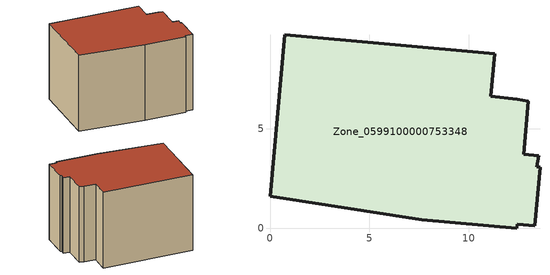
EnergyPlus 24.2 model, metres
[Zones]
Zone_0599100000753348
 floor ground (C_G): 12.76,3.72 13.51,3.65 13.42,3.09 13.58,3.07 13.32,0.13 12.44,0.2 12.41,0 7.64,0.42 0,1.61 0.74,9.73 11.31,8.77 11.11,6.63 12.43,6.49 12.99,6.38 z0
 wall outside (C_F): 11.31,8.77 0.74,9.73 0,1.61 7.64,0.42 12.41,0 12.44,0.2 13.32,0.13 13.58,3.07 13.42,3.09 13.51,3.65 12.76,3.72 12.99,6.38 12.43,6.49 11.11,6.63 11.31,8.77 z0:9.31
 roof outside (C_R): 12.43,6.49 11.11,6.63 11.31,8.77 0.74,9.73 0,1.61 7.64,0.42 12.41,0 12.44,0.2 13.32,0.13 13.58,3.07 13.42,3.09 13.51,3.65 12.76,3.72 12.99,6.38 z9.31
[BUILDING]
Pand.0599100000753348: North Axis=0; Terrain=City; Loads Convergence Tolerance Value=0.04; Temperature Convergence Tolerance Value=0.4; Solar Distribution=FullExterior; Maximum Number of Warmup Days=25; Minimum Number of Warmup Days=1
[Site:Location]
Rotterdam.The.Hague.AP_ZH_NLD Design_Conditions: Latitude=51.96; Longitude=4.45; Time Zone=1; Elevation=-4.5
[SITE:GROUNDTEMPERATURE:BUILDINGSURFACE]
18, 18, 18, 18, 18, 18, 18, 18, 18, 18, 18, 18
[MATERIAL] Thermal Absorptance=0.9; Solar Absorptance=0.7; Visible Absorptance=0.7
Name | Roughness | Thickness | Conductivity | Density | Specific Heat
G.TI.2006-2014 | MediumSmooth | 0.15 | 0.06 | 540 | 1210
F.TI.2006-2014 | Rough | 0.3 | 0.12 | 1920 | 840
R.TI.2006-2014 | MediumRough | 0.2 | 0.08 | 1500 | 1000
[CONSTRUCTION]
C_G: G.TI.2006-2014
C_F: F.TI.2006-2014
C_R: R.TI.2006-2014
[ZONE]
Zone_0599100000753348: Type=1; Multiplier=1; Ceiling Height=Autocalculate; Volume=Autocalculate; Floor Area=autocalculate; Part of Total Floor Area=Yes
[ZONEINFILTRATION:DESIGNFLOWRATE]
Infil_Zone_0599100000753348: Zone or ZoneList or Space or SpaceList=Zone_0599100000753348; Schedule=AlwaysOn; Design Flow Rate Calculation Method=Flow/Area; Flow Rate per Floor Area=0.0015; Constant Term Coefficient=1; Temperature Term Coefficient=0; Velocity Term Coefficient=0; Velocity Squared Term Coefficient=0
[HVACTEMPLATE:ZONE:IDEALLOADSAIRSYSTEM]
Zone_0599100000753348: Maximum Heating Supply Air Temperature=50; Minimum Cooling Supply Air Temperature=13; Maximum Heating Supply Air Humidity Ratio=0.0156; Minimum Cooling Supply Air Humidity Ratio=0.0077; Heating Limit=NoLimit; Cooling Limit=NoLimit; Dehumidification Control Type=ConstantSensibleHeatRatio; Cooling Sensible Heat Ratio=0.7; Dehumidification Setpoint=60; Humidification Control Type=None; Humidification Setpoint=30; Outdoor Air Method=None; Outdoor Air Flow Rate per Person=0.00944; Outdoor Air Flow Rate per Zone Floor Area=0; Outdoor Air Flow Rate per Zone=0; Demand Controlled Ventilation Type=None; Outdoor Air Economizer Type=NoEconomizer; Heat Recovery Type=None; Sensible Heat Recovery Effectiveness=0.7; Latent Heat Recovery Effectiveness=0.65
[ZONECONTROL:THERMOSTAT]
ThermostatControl_Zone_0599100000753348: Zone or ZoneList=Zone_0599100000753348; Control Type Schedule=DualSetpointControlType; Control 1=Thermostat_Zone_0599100000753348; Temperature Difference Between Cutout And Setpoint=0
[THERMOSTATSETPOINT:DUALSETPOINT]
Thermostat_Zone_0599100000753348: Heating Setpoint Temperature Schedule=HeatingSetpoint_Zone_0599100000753348; Cooling Setpoint Temperature Schedule=CoolingSetpoint_Zone_0599100000753348
[SCHEDULE:COMPACT]
HeatingSetpoint_Zone_0599100000753348: Through: 12/31, For: AllDays, Until: 24:00, 21
CoolingSetpoint_Zone_0599100000753348: Through: 12/31, For: AllDays, Until: 24:00, 24
DualSetpointControlType: Through: 12/31, For: AllDays, Until: 24:00, 4
AlwaysOn: Through: 12/31, For: AllDays, Until: 24:00, 1
